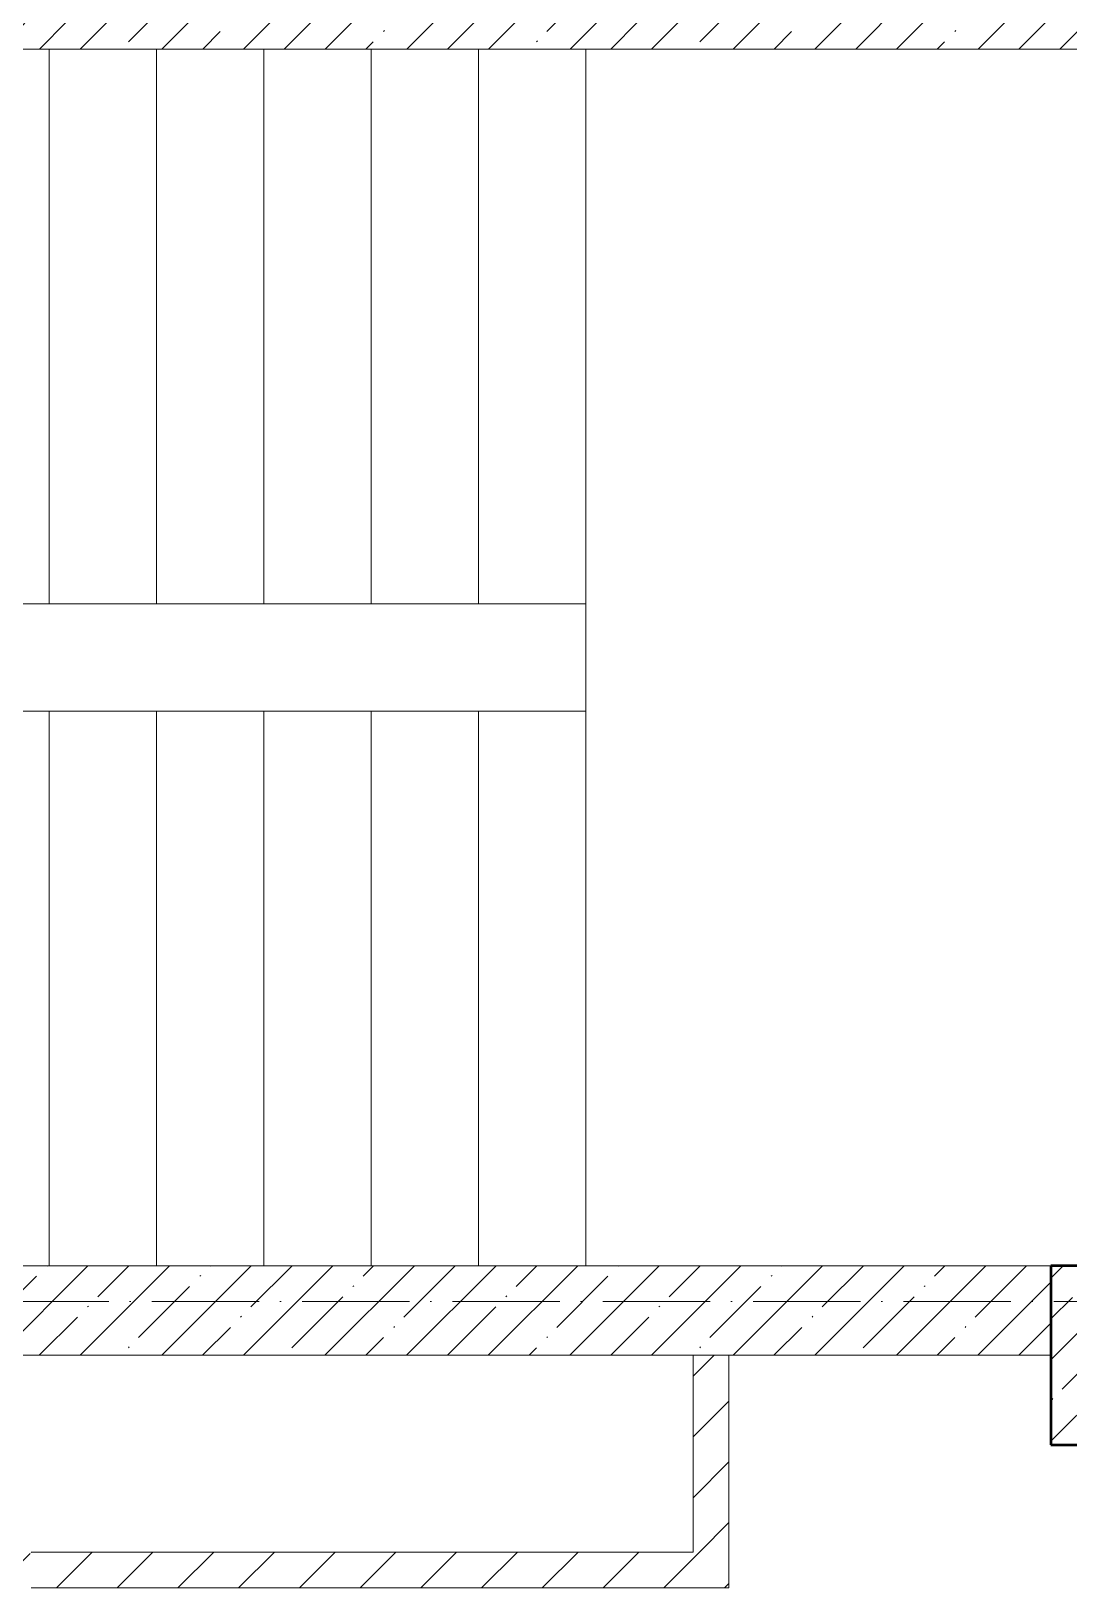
# Model space of a CAD drawing. Header units: millimetres. Extents: x -213536 to 1564669, y -45299 to 942238.
# Drawn here: x 162629 to 165529, y 502197 to 506547 of the extents above; entities that cross this region are included whole.
import ezdxf

# ---------------------------------------------------------------- set-up
doc = ezdxf.new("R2010")
doc.units = ezdxf.units.MM
doc.linetypes.add('50_200_ШТРИХ_1Т_ш5_п1_п1_', pattern=[700, 500, -100, 0, -100])
for name, color, linetype, lineweight in [('A-WALL-____-MCUT-1', 7, 'Continuous', 9), ('A-WALL-____-PATT-1', 7, 'Continuous', 9), ('A-WALL-FNSH-MCUT-1', 7, 'Continuous', 9), ('S-COLS-____-MCUT', 7, 'Continuous', 50), ('S-COLS-____-OTLN', 7, 'Continuous', 9), ('S-GRID-____-OTLN-1', 7, '50_200_ШТРИХ_1Т_ш5_п1_п1_', 9), ('S-STRS-____-OTLN-1', 7, 'Continuous', 9)]:
    doc.layers.add(name, color=color, linetype=linetype, lineweight=lineweight)
pattern_1 = [(45, (142429.06, 459015.94), (-84.8528, 84.8528), [])]
pattern_2 = [(45, (142429.06, 459015.94), (-114.04925, 114.04925), []), (45, (142543.1, 459015.94), (-114.04925, 114.04925), [201.612, -40.322, 3.353, -36.97])]

# ---------------------------------------------------------------- blocks, each defined once
blk = doc.blocks.new('BSC_Колонна _Прямоугольная - 500х500-V152-АР1_План отверстий 3 этажа в осях 1-64_А-ГГ')
at = {"layer": 'S-COLS-____-OTLN'}
h = blk.add_hatch(dxfattribs=at)
h.set_pattern_fill('FP_175', color=256, style=0, pattern_type=2)
h.set_pattern_definition([(45, (-23300, -43831.04), (-114.04925, 114.04925), []), (45, (-23185.95, -43831.04), (-114.04925, 114.04925), [201.613, -40.323, 3.353, -36.97])])
h.paths.add_polyline_path([(-250, -250), (250, -250), (250, 250), (-250, 250)], flags=0)
at = {"layer": 'S-COLS-____-MCUT'}
for p, q in [((250, 250), (-250, 250)), ((-250, 250), (-250, -250)), ((250, -250), (250, 250)), ((-250, -250), (250, -250))]:
    blk.add_line(p, q, dxfattribs=at)

msp = doc.modelspace()

# ---------------------------------------------------------------- hatches: boundary and pattern name
at = {"layer": 'A-WALL-____-PATT-1'}
h = msp.add_hatch(dxfattribs=at)
h.set_pattern_fill('FP_38', color=256, style=0, pattern_type=2)
h.set_pattern_definition(pattern_2)
h.paths.add_polyline_path([(165729.1, 506497), (165979.1, 506497), (165979.1, 506747), (158029.1, 506747), (158029.1, 506497), (163625, 506497)], flags=0)
h = msp.add_hatch(dxfattribs=at)
h.set_pattern_fill('FP_38', color=256, style=0, pattern_type=2)
h.set_pattern_definition(pattern_2)
h.paths.add_polyline_path([(165479.1, 502847), (165479.1, 503097), (157029.1, 503097), (157029.1, 502847), (163625, 502847)], flags=0)
h = msp.add_hatch(dxfattribs=at)
h.set_pattern_fill('FP_4', color=256, style=0, pattern_type=2)
h.set_pattern_definition(pattern_1)
h.paths.add_polyline_path([(164579.1, 502297), (164579.1, 502847), (164479.1, 502847), (164479.1, 502297)], flags=0)
h = msp.add_hatch(dxfattribs=at)
h.set_pattern_fill('FP_4', color=256, style=0, pattern_type=2)
h.set_pattern_definition(pattern_1)
h.paths.add_polyline_path([(164579.1, 502197), (164579.1, 502297), (162629.1, 502297), (162629.1, 502197), (163625, 502197)], flags=0)
h.paths.add_polyline_path([(162579.1, 502197), (162579.1, 502200), (162626.1, 502200), (162626.1, 502294), (162579.1, 502294), (162579.1, 502297), (161129.1, 502297), (161129.1, 502197), (161857.5, 502197)], flags=0)
h.paths.add_polyline_path([(160729.1, 502197), (160729.1, 502297), (158329.1, 502297), (158329.1, 502197), (160090, 502197)], flags=0)

# ---------------------------------------------------------------- linework, layer by layer
at = {"layer": 'A-WALL-____-MCUT-1'}
for p, q in [((158029.1, 506497), (165729.1, 506497)), ((165479.1, 503097), (157029.1, 503097)), ((156979.1, 502847), (165479.1, 502847))]:
    msp.add_line(p, q, dxfattribs=at)
at = {"layer": 'A-WALL-FNSH-MCUT-1'}
for p, q in [((164479.1, 502847), (164479.1, 502297)), ((164579.1, 502197), (164579.1, 502847)), ((164479.1, 502297), (162629.1, 502297)), ((162629.1, 502197), (164579.1, 502197))]:
    msp.add_line(p, q, dxfattribs=at)
at = {"layer": 'S-GRID-____-OTLN-1', "color": 251, "ltscale": 0.6, "true_color": 0x636466}
msp.add_line((137760.3, 502997), (169136.8, 502997), dxfattribs=at)
at = {"layer": 'S-STRS-____-OTLN-1'}
for p, q in [((162679.1, 504947), (162679.1, 506497)), ((162679.1, 504947), (162679.1, 506497)), ((162979.1, 504947), (162979.1, 506497)), ((162979.1, 504947), (162979.1, 506497)), ((163279.1, 504947), (163279.1, 506497)), ((163279.1, 504947), (163279.1, 506497)), ((163579.1, 504947), (163579.1, 506497)), ((163579.1, 504947), (163579.1, 506497)), ((163879.1, 504947), (163879.1, 506497)), ((163879.1, 504947), (163879.1, 506497)), ((164179.1, 504947), (164179.1, 506497)), ((164179.1, 504947), (164179.1, 506497)), ((162679.1, 504947), (162379.1, 504947)), ((162979.1, 504947), (162679.1, 504947)), ((163279.1, 504947), (162979.1, 504947)), ((163579.1, 504947), (163279.1, 504947)), ((163879.1, 504947), (163579.1, 504947)), ((164179.1, 504947), (163879.1, 504947)), ((164179.1, 504947), (164179.1, 504647)), ((162379.1, 504647), (162679.1, 504647)), ((162679.1, 504647), (162979.1, 504647)), ((162679.1, 504647), (162679.1, 503097)), ((162679.1, 504647), (162679.1, 503097)), ((162979.1, 504647), (163279.1, 504647)), ((162979.1, 504647), (162979.1, 503097)), ((162979.1, 504647), (162979.1, 503097)), ((163279.1, 504647), (163579.1, 504647)), ((163279.1, 504647), (163279.1, 503097)), ((163279.1, 504647), (163279.1, 503097)), ((163579.1, 504647), (163879.1, 504647)), ((163579.1, 504647), (163579.1, 503097)), ((163579.1, 504647), (163579.1, 503097)), ((163879.1, 504647), (164179.1, 504647)), ((163879.1, 504647), (163879.1, 503097)), ((163879.1, 504647), (163879.1, 503097)), ((164179.1, 504647), (164179.1, 503097)), ((164179.1, 504647), (164179.1, 503097))]:
    msp.add_line(p, q, dxfattribs=at)

# ---------------------------------------------------------------- block references
at = {"layer": 'S-COLS-____-OTLN'}
msp.add_blockref('BSC_Колонна _Прямоугольная - 500х500-V152-АР1_План отверстий 3 этажа в осях 1-64_А-ГГ', (165729.1, 502847), dxfattribs=at)

doc.saveas('drawing.dxf')
